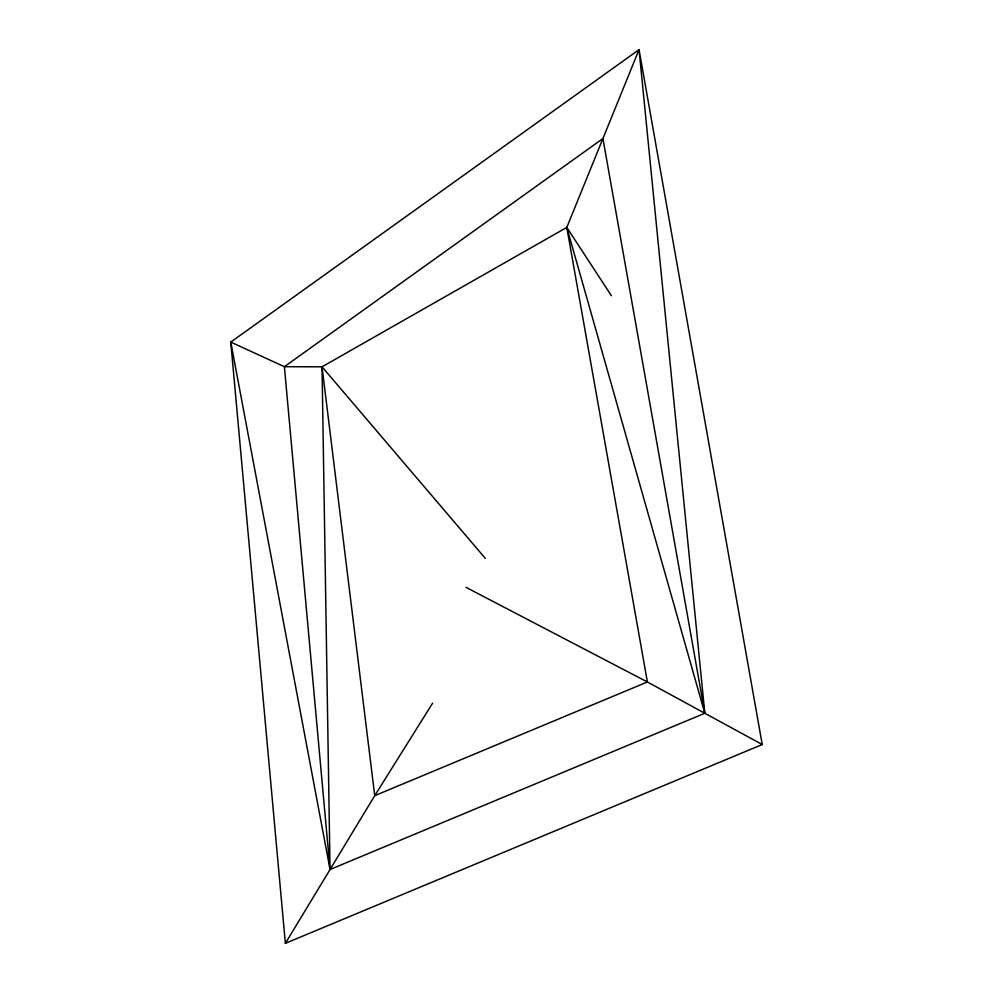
<?xml version="1.0" encoding="UTF-8"?>
<svg xmlns="http://www.w3.org/2000/svg" width="993" height="993" viewBox="0 0 993 993"><rect width="100%" height="100%" fill="white"/><g stroke="black" fill="none" stroke-linecap="round" stroke-linejoin="round"><path stroke-width="1.49" d="M762.227 744.527L647.386 681.98L566.804 227.422L639.045 49.65L230.773 342.101L285.363 943.35L762.227 744.527L639.045 49.65L704.807 713.259L330.048 869.508L230.773 342.101L284.395 366.702L322.03 366.814L566.804 227.422L611.403 295.728M285.363 943.35L374.733 795.666L432.625 703.143M466.027 587.36L647.386 681.98L374.733 795.666L322.03 366.814L485.316 558.364M566.804 227.422L704.807 713.259L602.925 138.536L284.395 366.702L330.048 869.508L322.03 366.814"/></g></svg>
